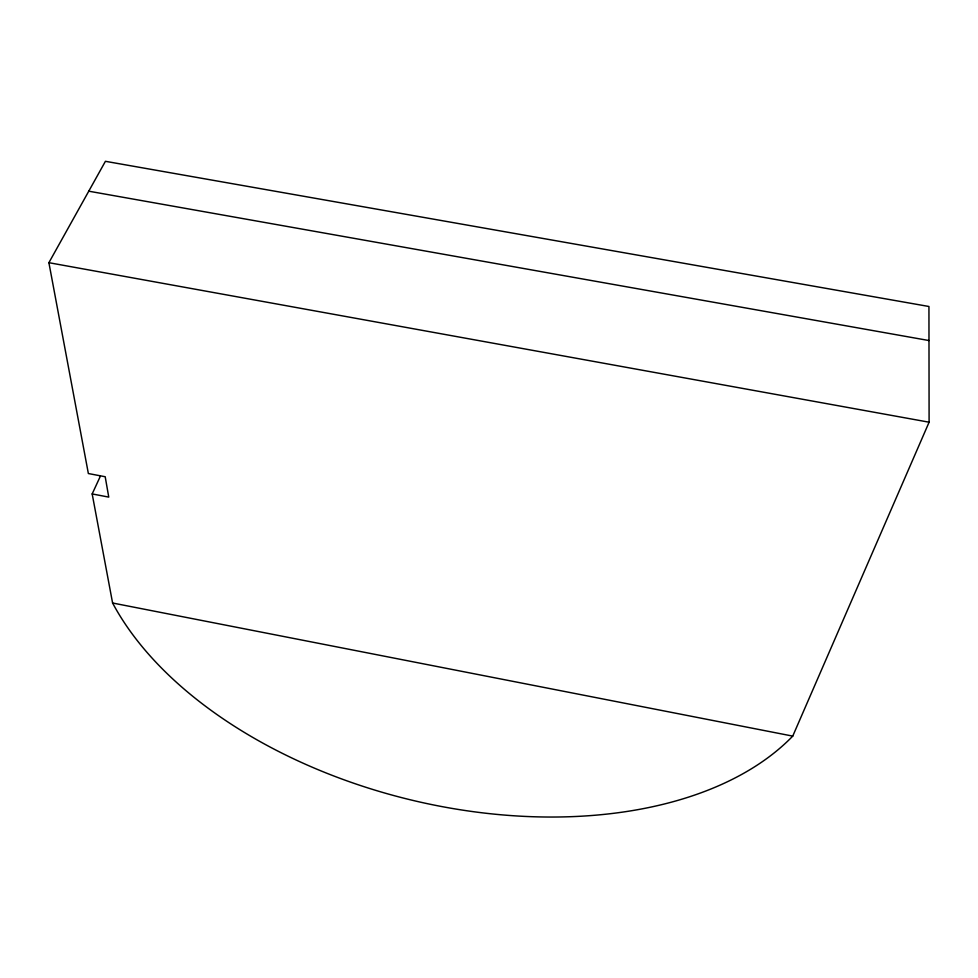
<?xml version="1.0" encoding="UTF-8"?>
<svg xmlns="http://www.w3.org/2000/svg" width="978" height="978" viewBox="0 0 978 978"><rect width="100%" height="100%" fill="white"/><g stroke="black" fill="none" stroke-linecap="round" stroke-linejoin="round"><path stroke-width="1.47" d="M92.177 493.939L112.592 603.01A379.806 229.182 13.8 0 0 437.484 805.738A379.806 229.182 13.8 0 0 792.742 736.116L929.1 422.203L928.941 306.493L105.416 161.309L48.9 262.691L88.362 473.535L105.196 476.738L108.754 497.105L92.177 493.939L100.269 476.42M88.753 191.187L928.978 340.54M48.9 262.691L929.1 422.203M112.592 603.01L792.742 736.116"/></g></svg>
